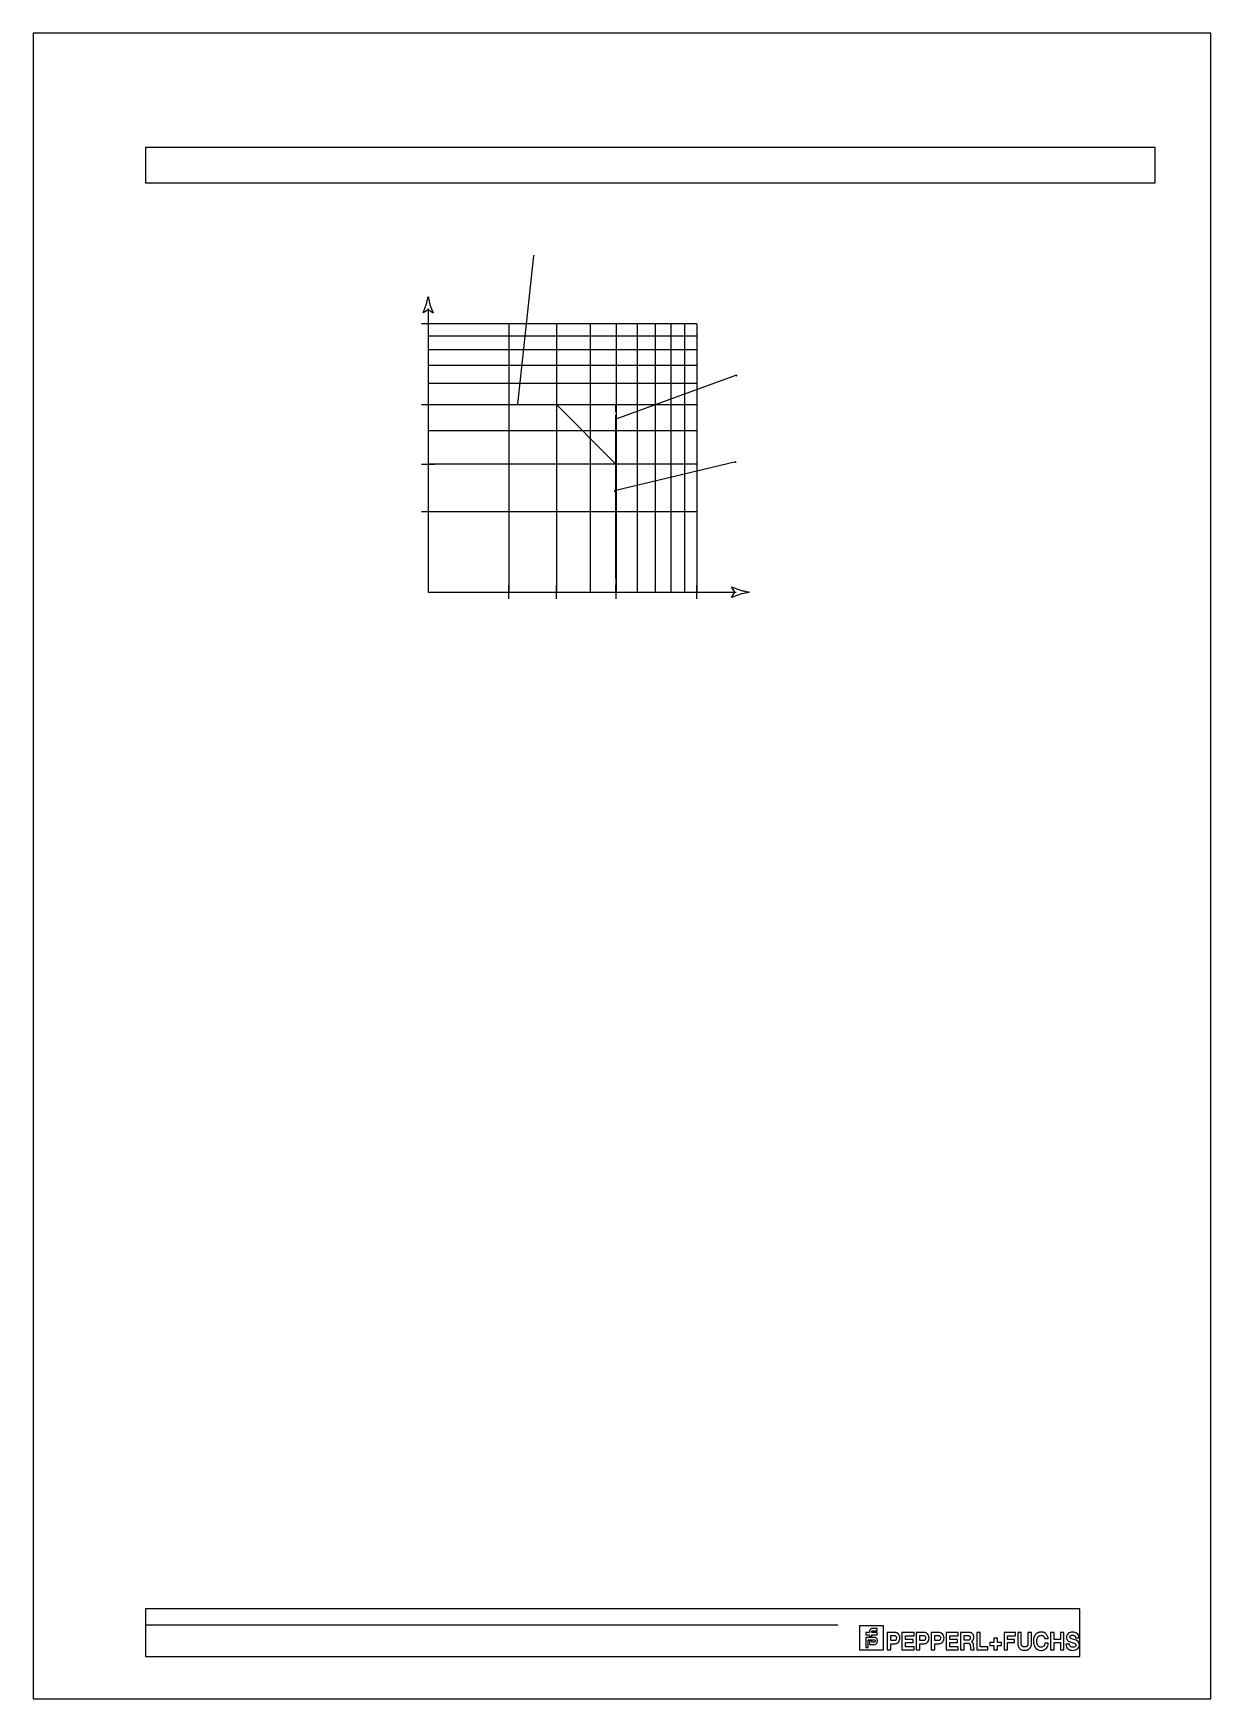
# Model space of a CAD drawing. Header units: metres. Extents: x 0 to 3575, y 0 to 842.
# Drawn here: x 2980 to 3575, y 0 to 842 of the extents above; entities that cross this region are included whole.
import ezdxf

# ---------------------------------------------------------------- set-up
doc = ezdxf.new("R2010")
doc.units = ezdxf.units.M
doc.layers.add('BORDER', color=2, linetype='Continuous')
doc.layers.add('SCHEMATICS', color=7, linetype='Continuous')

msp = doc.modelspace()

# ---------------------------------------------------------------- linework, layer by layer
at = {"layer": 'BORDER', "color": 2}
msp.add_lwpolyline([(2980, 0), (3575, 0), (3575, 842), (2980, 842), (2980, 0)], dxfattribs=at)
at = {"layer": 'SCHEMATICS', "color": 7}
for p, q in [((3232.84, 729.56), (3224.74, 654.44)), ((3233.32, 729.5), (3232.84, 729.56)), ((3177.01, 700.75), (3178.6, 704.74)), ((3177.07, 700.66), (3177.01, 700.75)), ((3179.52, 702.15), (3177.07, 700.66)), ((3179.52, 702.85), (3179.52, 559.43)), ((3181.98, 700.66), (3179.52, 702.15)), ((3180.44, 704.74), (3182.02, 700.75)), ((3182.02, 700.75), (3181.98, 700.66)), ((3176.12, 695.25), (3182.94, 695.25)), ((3179.53, 698.71), (3179.53, 559.44)), ((3179.53, 695.25), (3314.98, 695.25)), ((3179.53, 695.24), (3315.35, 695.24)), ((3220.39, 695.06), (3220.39, 559.44)), ((3244.35, 695.06), (3244.35, 559.44)), ((3261.36, 695.06), (3261.36, 559.44)), ((3274.49, 695.06), (3274.49, 559.44)), ((3285.2, 695.06), (3285.2, 559.44)), ((3294.32, 695.06), (3294.32, 559.44)), ((3302.21, 695.06), (3302.21, 559.44)), ((3309.15, 695.06), (3309.15, 559.44)), ((3315.35, 695.06), (3315.35, 559.44)), ((3315.35, 695.06), (3315.35, 559.44)), ((3179.53, 689.05), (3314.98, 689.05)), ((3179.53, 682.11), (3314.98, 682.11)), ((3179.53, 674.22), (3314.98, 674.22)), ((3335.44, 669.14), (3274.3, 646.88)), ((3335.62, 668.66), (3335.44, 669.14)), ((3179.53, 665.1), (3314.98, 665.1)), ((3176.12, 654.39), (3182.94, 654.39)), ((3178.99, 654.37), (3244.35, 654.37)), ((3179.31, 654.39), (3274.49, 654.39)), ((3179.53, 654.39), (3314.98, 654.39)), ((3224.74, 654.44), (3225.22, 654.38)), ((3244.35, 654.37), (3274.3, 624.1)), ((3274.3, 650.65), (3274.3, 654.39)), ((3274.3, 566.42), (3274.3, 649)), ((3179.53, 641.26), (3314.98, 641.26)), ((3274.3, 646.88), (3274.48, 646.4)), ((3176.12, 624.11), (3182.94, 624.11)), ((3179.53, 624.25), (3314.98, 624.25)), ((3334.96, 625.28), (3273.64, 610.64)), ((3274.3, 624.1), (3274.3, 559.7)), ((3335.08, 624.8), (3334.96, 625.28)), ((3273.64, 610.64), (3273.76, 610.16)), ((3176.12, 600.29), (3182.94, 600.29)), ((3179.53, 600.29), (3314.98, 600.29)), ((3179.52, 559.43), (3335.23, 559.43)), ((3179.53, 559.44), (3309.35, 559.44)), ((3220.39, 556.03), (3220.39, 562.86)), ((3244.35, 556.03), (3244.35, 562.86)), ((3274.3, 559.39), (3274.3, 563.13)), ((3274.49, 556.03), (3274.49, 562.86)), ((3315.35, 556.03), (3315.35, 562.86)), ((3332.83, 562.13), (3332.92, 562.19)), ((3334.47, 559.43), (3332.83, 562.13)), ((3332.83, 556.72), (3334.47, 559.43)), ((3332.92, 556.67), (3332.83, 556.72)), ((3332.92, 562.19), (3337.32, 560.44)), ((3337.32, 558.42), (3332.92, 556.67)), ((3036.67, 37.41), (3386.5, 37.41)), ((3402.56, 33.89), (3402.56, 33.45)), ((3406.4, 34.35), (3406.4, 35.56)), ((3402.56, 33.45), (3400.74, 33.45)), ((3400.74, 33.45), (3400.74, 32.24)), ((3400.74, 32.24), (3402.56, 32.24)), ((3400.74, 31.01), (3400.74, 25.87)), ((3400.74, 25.87), (3401.95, 25.87)), ((3401.95, 25.87), (3401.95, 29.79)), ((3401.95, 29.79), (3404.86, 29.79)), ((3402.56, 32.24), (3402.56, 31.49)), ((3402.56, 31.49), (3403.77, 31.49)), ((3403.77, 29.31), (3402.56, 29.31)), ((3402.56, 29.31), (3402.56, 27.36)), ((3402.56, 27.36), (3404.86, 27.36)), ((3406.4, 33.45), (3403.77, 33.45)), ((3403.77, 32.24), (3406.4, 32.24)), ((3403.77, 28.59), (3403.77, 29.31)), ((3406.4, 32.24), (3406.4, 33.45)), ((3415.51, 33.46), (3411.49, 33.46)), ((3411.49, 33.46), (3411.49, 24.66)), ((3413.29, 29.36), (3413.29, 31.91)), ((3413.29, 31.91), (3415.06, 31.91)), ((3414.99, 29.36), (3413.29, 29.36)), ((3413.29, 24.66), (3413.29, 27.81)), ((3413.29, 27.81), (3415.34, 27.81)), ((3415.3, 29.38), (3414.99, 29.36)), ((3415.34, 27.81), (3415.7, 27.84)), ((3425.07, 33.46), (3419, 33.46)), ((3419, 33.46), (3419, 24.64)), ((3420.79, 29.94), (3420.79, 31.84)), ((3420.79, 31.84), (3425.07, 31.84)), ((3424.72, 29.94), (3420.79, 29.94)), ((3420.79, 26.26), (3420.79, 28.39)), ((3420.79, 28.39), (3424.72, 28.39)), ((3425.07, 26.26), (3420.79, 26.26)), ((3424.72, 28.39), (3424.72, 29.94)), ((3425.07, 31.84), (3425.07, 33.46)), ((3425.07, 24.64), (3425.07, 26.26)), ((3430.24, 33.47), (3426.2, 33.47)), ((3426.2, 33.47), (3426.2, 24.64)), ((3428.01, 29.35), (3428.01, 31.92)), ((3428.01, 31.92), (3429.78, 31.92)), ((3429.72, 29.35), (3428.01, 29.35)), ((3428.01, 24.64), (3428.01, 27.81)), ((3428.01, 27.81), (3430.07, 27.81)), ((3430.03, 29.38), (3429.72, 29.35)), ((3430.07, 27.81), (3430.43, 27.83)), ((3437.81, 33.46), (3433.78, 33.46)), ((3433.78, 33.46), (3433.78, 24.66)), ((3435.59, 29.36), (3435.59, 31.91)), ((3435.59, 31.91), (3437.35, 31.91)), ((3437.29, 29.36), (3435.59, 29.36)), ((3435.59, 24.66), (3435.59, 27.81)), ((3435.59, 27.81), (3437.64, 27.81)), ((3437.6, 29.38), (3437.29, 29.36)), ((3437.64, 27.81), (3438, 27.83)), ((3447.44, 33.46), (3441.37, 33.46)), ((3441.37, 33.46), (3441.37, 24.64)), ((3443.16, 29.94), (3443.16, 31.84)), ((3443.16, 31.84), (3447.44, 31.84)), ((3447.09, 29.94), (3443.16, 29.94)), ((3443.16, 26.26), (3443.16, 28.39)), ((3443.16, 28.39), (3447.09, 28.39)), ((3447.44, 26.26), (3443.16, 26.26)), ((3447.09, 28.39), (3447.09, 29.94)), ((3447.44, 31.84), (3447.44, 33.46)), ((3447.44, 24.64), (3447.44, 26.26)), ((3453.02, 33.45), (3448.62, 33.45)), ((3448.62, 33.45), (3448.62, 24.66)), ((3450.4, 29.53), (3450.4, 31.9)), ((3450.4, 31.9), (3452.53, 31.9)), ((3452.1, 29.53), (3450.4, 29.53)), ((3450.4, 24.66), (3450.4, 28.06)), ((3450.4, 28.06), (3452.53, 28.06)), ((3452.52, 29.56), (3452.1, 29.53)), ((3454.13, 28.87), (3454.48, 29.11)), ((3454.38, 28.7), (3454.13, 28.87)), ((3455.4, 24.97), (3455.29, 25.58)), ((3458.54, 33.46), (3456.75, 33.46)), ((3456.75, 33.46), (3456.75, 24.66)), ((3458.54, 26.27), (3458.54, 33.46)), ((3462.46, 26.27), (3458.54, 26.27)), ((3462.46, 24.66), (3462.46, 26.27)), ((3465.45, 28.39), (3463.41, 28.39)), ((3463.41, 28.39), (3463.41, 26.82)), ((3463.41, 26.82), (3465.45, 26.82)), ((3467.24, 30.53), (3465.45, 30.53)), ((3465.45, 30.53), (3465.45, 28.39)), ((3465.45, 26.82), (3465.45, 24.66)), ((3467.24, 28.39), (3467.24, 30.53)), ((3469.28, 28.39), (3467.24, 28.39)), ((3467.24, 24.66), (3467.24, 26.82)), ((3467.24, 26.82), (3469.28, 26.82)), ((3469.28, 26.82), (3469.28, 28.39)), ((3476.33, 33.47), (3470.61, 33.47)), ((3470.61, 33.47), (3470.61, 24.66)), ((3472.4, 29.95), (3472.4, 31.84)), ((3472.4, 31.84), (3476.33, 31.84)), ((3475.83, 29.95), (3472.4, 29.95)), ((3472.4, 24.66), (3472.4, 28.39)), ((3472.4, 28.39), (3475.83, 28.39)), ((3475.83, 28.39), (3475.83, 29.95)), ((3476.33, 31.84), (3476.33, 33.47)), ((3479.25, 33.47), (3477.47, 33.47)), ((3477.47, 33.47), (3477.47, 27.81)), ((3479.25, 28.39), (3479.25, 33.47)), ((3479.29, 27.65), (3479.25, 28.39)), ((3484.42, 33.47), (3482.62, 33.47)), ((3482.62, 33.47), (3482.62, 28.39)), ((3482.62, 28.39), (3482.62, 27.65)), ((3484.38, 27.29), (3484.42, 27.82)), ((3484.42, 27.82), (3484.42, 33.47)), ((3492.86, 28.06), (3491.12, 28.06)), ((3491.12, 28.06), (3491.12, 27.78)), ((3491.14, 30.47), (3492.86, 30.47)), ((3492.86, 30.47), (3492.82, 30.69)), ((3492.87, 27.9), (3492.86, 28.06)), ((3495.82, 33.47), (3494.04, 33.47)), ((3494.04, 33.47), (3494.04, 24.66)), ((3495.82, 30), (3495.82, 33.47)), ((3499.06, 30), (3495.82, 30)), ((3495.82, 24.66), (3495.82, 28.43)), ((3495.82, 28.43), (3499.06, 28.43)), ((3500.83, 33.47), (3499.06, 33.47)), ((3499.06, 33.47), (3499.06, 30)), ((3499.06, 28.43), (3499.06, 24.66)), ((3500.83, 24.66), (3500.83, 33.47)), ((3503.62, 27.59), (3501.84, 27.59)), ((3501.84, 27.59), (3501.84, 27.33)), ((3503.62, 27.47), (3503.62, 27.59)), ((3506.72, 30.84), (3508.49, 30.84)), ((3508.49, 30.84), (3508.47, 31.05)), ((3411.49, 24.66), (3413.29, 24.66)), ((3419, 24.64), (3425.07, 24.64)), ((3426.2, 24.64), (3428.01, 24.64)), ((3433.78, 24.66), (3435.59, 24.66)), ((3441.37, 24.64), (3447.44, 24.64)), ((3448.62, 24.66), (3450.4, 24.66)), ((3453.73, 24.9), (3453.8, 24.66)), ((3453.8, 24.66), (3455.49, 24.66)), ((3455.49, 24.66), (3455.4, 24.97)), ((3456.75, 24.66), (3462.46, 24.66)), ((3465.45, 24.66), (3467.24, 24.66)), ((3470.61, 24.66), (3472.4, 24.66)), ((3494.04, 24.66), (3495.82, 24.66)), ((3499.06, 24.66), (3500.83, 24.66))]:
    msp.add_line(p, q, dxfattribs=at)
for points in [[(3036.64, 766.34), (3546.88, 766.34), (3546.88, 784.34), (3036.64, 784.34), (3036.64, 766.34)], [(3178.6, 704.74), (3178.71, 705.27), (3178.83, 705.79), (3178.94, 706.31), (3179.06, 706.83), (3179.17, 707.35), (3179.29, 707.88), (3179.4, 708.4), (3179.52, 708.92)], [(3179.52, 708.92), (3179.63, 708.4), (3179.75, 707.88), (3179.86, 707.35), (3179.98, 706.83), (3180.09, 706.31), (3180.21, 705.79), (3180.32, 705.27), (3180.44, 704.74)], [(3337.32, 560.44), (3337.89, 560.31), (3338.47, 560.19), (3339.04, 560.06), (3339.61, 559.94), (3340.19, 559.81), (3340.76, 559.68), (3341.34, 559.56), (3341.91, 559.43)], [(3341.91, 559.43), (3341.34, 559.3), (3340.76, 559.18), (3340.19, 559.05), (3339.61, 558.93), (3339.04, 558.8), (3338.47, 558.67), (3337.89, 558.55), (3337.32, 558.42)], [(3036.64, 21.32), (3508.9, 21.32), (3508.9, 45.38), (3036.64, 45.38), (3036.64, 21.32)], [(3397.6, 24.66), (3409.72, 24.66), (3409.72, 36.77), (3397.6, 36.77), (3397.6, 24.66)], [(3404.23, 35.56), (3403.87, 35.52), (3403.55, 35.42), (3403.26, 35.25), (3403.02, 35.04), (3402.83, 34.79), (3402.68, 34.51), (3402.59, 34.21), (3402.56, 33.89)], [(3403.77, 33.89), (3403.78, 33.99), (3403.81, 34.08), (3403.85, 34.16), (3403.91, 34.22), (3403.97, 34.27), (3404.05, 34.31), (3404.13, 34.34), (3404.22, 34.35)], [(3403.77, 33.45), (3403.77, 33.53), (3403.77, 33.61), (3403.77, 33.68), (3403.77, 33.74), (3403.77, 33.79), (3403.77, 33.84), (3403.77, 33.87), (3403.77, 33.89)], [(3404.22, 34.35), (3404.46, 34.35), (3404.78, 34.35), (3405.14, 34.35), (3405.51, 34.35), (3405.85, 34.35), (3406.13, 34.35), (3406.32, 34.35), (3406.4, 34.35)], [(3406.4, 35.56), (3406.31, 35.56), (3406.07, 35.56), (3405.73, 35.56), (3405.34, 35.56), (3404.95, 35.56), (3404.6, 35.56), (3404.34, 35.56), (3404.23, 35.56)], [(3404.86, 31.01), (3404.63, 31.01), (3404.13, 31.01), (3403.47, 31.01), (3402.73, 31.01), (3401.99, 31.01), (3401.36, 31.01), (3400.91, 31.01), (3400.74, 31.01)], [(3403.77, 31.49), (3403.77, 31.5), (3403.77, 31.55), (3403.77, 31.62), (3403.77, 31.71), (3403.77, 31.82), (3403.77, 31.94), (3403.77, 32.08), (3403.77, 32.24)], [(3404.86, 28.59), (3404.78, 28.59), (3404.64, 28.59), (3404.46, 28.59), (3404.27, 28.59), (3404.08, 28.59), (3403.92, 28.59), (3403.81, 28.59), (3403.77, 28.59)], [(3406.66, 29.2), (3406.63, 29.55), (3406.53, 29.88), (3406.38, 30.19), (3406.17, 30.46), (3405.9, 30.69), (3405.6, 30.86), (3405.25, 30.97), (3404.86, 31.01)], [(3404.86, 29.79), (3404.98, 29.78), (3405.1, 29.74), (3405.2, 29.68), (3405.29, 29.6), (3405.35, 29.5), (3405.41, 29.41), (3405.44, 29.3), (3405.45, 29.2)], [(3405.45, 29.2), (3405.43, 29.04), (3405.38, 28.9), (3405.31, 28.79), (3405.23, 28.71), (3405.13, 28.65), (3405.03, 28.61), (3404.94, 28.59), (3404.86, 28.59)], [(3404.86, 27.36), (3405.25, 27.4), (3405.6, 27.52), (3405.91, 27.7), (3406.17, 27.93), (3406.38, 28.21), (3406.53, 28.52), (3406.63, 28.86), (3406.66, 29.2)], [(3415.06, 31.91), (3415.09, 31.91), (3415.12, 31.91), (3415.15, 31.91), (3415.18, 31.9), (3415.21, 31.9), (3415.24, 31.89), (3415.27, 31.89), (3415.3, 31.89)], [(3415.3, 31.89), (3415.52, 31.84), (3415.71, 31.75), (3415.86, 31.62), (3415.99, 31.45), (3416.08, 31.26), (3416.15, 31.05), (3416.18, 30.83), (3416.19, 30.6)], [(3416.19, 30.6), (3416.18, 30.38), (3416.13, 30.17), (3416.06, 29.97), (3415.96, 29.79), (3415.83, 29.63), (3415.68, 29.51), (3415.5, 29.42), (3415.3, 29.38)], [(3415.95, 33.44), (3415.9, 33.44), (3415.84, 33.45), (3415.79, 33.45), (3415.74, 33.46), (3415.69, 33.46), (3415.63, 33.46), (3415.58, 33.46), (3415.51, 33.46)], [(3415.7, 27.84), (3416.2, 27.93), (3416.64, 28.13), (3417.02, 28.41), (3417.34, 28.77), (3417.59, 29.18), (3417.77, 29.64), (3417.89, 30.12), (3417.94, 30.6)], [(3417.94, 30.6), (3417.91, 31.04), (3417.83, 31.49), (3417.69, 31.92), (3417.47, 32.34), (3417.2, 32.71), (3416.85, 33.03), (3416.43, 33.28), (3415.95, 33.44)], [(3429.78, 31.92), (3429.82, 31.92), (3429.85, 31.92), (3429.88, 31.91), (3429.91, 31.91), (3429.94, 31.9), (3429.97, 31.9), (3430, 31.9), (3430.03, 31.9)], [(3430.03, 31.9), (3430.25, 31.85), (3430.43, 31.75), (3430.59, 31.62), (3430.71, 31.46), (3430.81, 31.27), (3430.87, 31.06), (3430.91, 30.83), (3430.92, 30.6)], [(3430.92, 30.6), (3430.9, 30.38), (3430.86, 30.17), (3430.78, 29.97), (3430.68, 29.79), (3430.56, 29.63), (3430.41, 29.51), (3430.23, 29.42), (3430.03, 29.38)], [(3430.67, 33.44), (3430.62, 33.45), (3430.57, 33.46), (3430.52, 33.46), (3430.47, 33.46), (3430.42, 33.47), (3430.36, 33.47), (3430.3, 33.47), (3430.24, 33.47)], [(3430.43, 27.83), (3430.93, 27.92), (3431.37, 28.12), (3431.75, 28.41), (3432.07, 28.77), (3432.32, 29.18), (3432.5, 29.64), (3432.62, 30.12), (3432.67, 30.6)], [(3432.67, 30.6), (3432.64, 31.04), (3432.56, 31.49), (3432.41, 31.93), (3432.2, 32.34), (3431.92, 32.71), (3431.58, 33.03), (3431.16, 33.28), (3430.67, 33.44)], [(3437.35, 31.91), (3437.39, 31.91), (3437.42, 31.91), (3437.45, 31.91), (3437.48, 31.9), (3437.51, 31.9), (3437.54, 31.89), (3437.57, 31.89), (3437.6, 31.89)], [(3437.6, 31.89), (3437.82, 31.84), (3438, 31.75), (3438.16, 31.62), (3438.28, 31.45), (3438.38, 31.26), (3438.44, 31.05), (3438.48, 30.83), (3438.49, 30.6)], [(3438.49, 30.6), (3438.47, 30.38), (3438.43, 30.17), (3438.35, 29.97), (3438.25, 29.79), (3438.13, 29.63), (3437.98, 29.51), (3437.8, 29.42), (3437.6, 29.38)], [(3438.24, 33.44), (3438.19, 33.44), (3438.14, 33.45), (3438.09, 33.45), (3438.04, 33.46), (3437.98, 33.46), (3437.93, 33.46), (3437.87, 33.46), (3437.81, 33.46)], [(3438, 27.83), (3438.5, 27.93), (3438.94, 28.13), (3439.31, 28.41), (3439.63, 28.77), (3439.88, 29.18), (3440.07, 29.64), (3440.18, 30.12), (3440.23, 30.6)], [(3440.23, 30.6), (3440.21, 31.04), (3440.13, 31.49), (3439.98, 31.92), (3439.77, 32.34), (3439.49, 32.71), (3439.15, 33.03), (3438.73, 33.28), (3438.24, 33.44)], [(3453.51, 30.55), (3453.47, 30.33), (3453.4, 30.13), (3453.31, 29.97), (3453.19, 29.83), (3453.05, 29.72), (3452.89, 29.64), (3452.72, 29.58), (3452.52, 29.56)], [(3452.53, 31.9), (3452.71, 31.88), (3452.88, 31.84), (3453.03, 31.78), (3453.17, 31.69), (3453.28, 31.58), (3453.38, 31.42), (3453.45, 31.23), (3453.51, 30.99)], [(3452.53, 28.06), (3452.62, 28.06), (3452.7, 28.05), (3452.77, 28.03), (3452.84, 28), (3452.91, 27.97), (3452.97, 27.93), (3453.03, 27.88), (3453.08, 27.83)], [(3454.13, 33.22), (3453.98, 33.28), (3453.85, 33.33), (3453.72, 33.38), (3453.59, 33.41), (3453.46, 33.43), (3453.33, 33.44), (3453.18, 33.45), (3453.02, 33.45)], [(3453.08, 27.83), (3453.21, 27.68), (3453.31, 27.53), (3453.39, 27.37), (3453.44, 27.21), (3453.49, 27.04), (3453.52, 26.86), (3453.54, 26.67), (3453.55, 26.46)], [(3453.51, 30.99), (3453.51, 30.94), (3453.51, 30.89), (3453.51, 30.83), (3453.51, 30.78), (3453.51, 30.72), (3453.51, 30.67), (3453.51, 30.61), (3453.51, 30.55)], [(3453.55, 26.46), (3453.57, 26.25), (3453.57, 26.05), (3453.58, 25.86), (3453.59, 25.68), (3453.61, 25.5), (3453.63, 25.31), (3453.67, 25.11), (3453.73, 24.9)], [(3455.22, 31.75), (3455.14, 32), (3455.06, 32.23), (3454.96, 32.44), (3454.84, 32.63), (3454.71, 32.8), (3454.54, 32.95), (3454.35, 33.09), (3454.13, 33.22)], [(3455.15, 27.45), (3455.13, 27.56), (3455.08, 27.71), (3455.02, 27.88), (3454.94, 28.05), (3454.83, 28.24), (3454.7, 28.41), (3454.55, 28.57), (3454.38, 28.7)], [(3454.48, 29.11), (3454.65, 29.25), (3454.78, 29.39), (3454.89, 29.54), (3454.99, 29.7), (3455.06, 29.87), (3455.12, 30.05), (3455.18, 30.24), (3455.23, 30.46)], [(3455.29, 25.58), (3455.25, 25.84), (3455.23, 26.07), (3455.22, 26.29), (3455.21, 26.5), (3455.2, 26.71), (3455.19, 26.93), (3455.17, 27.18), (3455.15, 27.45)], [(3455.23, 30.46), (3455.27, 30.63), (3455.3, 30.8), (3455.31, 30.95), (3455.32, 31.1), (3455.31, 31.26), (3455.29, 31.41), (3455.26, 31.58), (3455.22, 31.75)], [(3477.47, 27.81), (3477.47, 27.74), (3477.48, 27.67), (3477.48, 27.6), (3477.49, 27.54), (3477.49, 27.48), (3477.5, 27.42), (3477.51, 27.35), (3477.52, 27.28)], [(3477.52, 27.28), (3477.64, 26.78), (3477.8, 26.32), (3478.01, 25.91), (3478.28, 25.54), (3478.59, 25.22), (3478.97, 24.95), (3479.39, 24.73), (3479.87, 24.57)], [(3479.95, 26.41), (3479.79, 26.53), (3479.66, 26.66), (3479.55, 26.79), (3479.46, 26.94), (3479.39, 27.1), (3479.34, 27.27), (3479.31, 27.45), (3479.29, 27.65)], [(3480.93, 26.15), (3480.79, 26.16), (3480.66, 26.17), (3480.53, 26.18), (3480.41, 26.2), (3480.3, 26.23), (3480.18, 26.28), (3480.07, 26.34), (3479.95, 26.41)], [(3482.05, 26.41), (3481.92, 26.32), (3481.79, 26.26), (3481.66, 26.21), (3481.52, 26.18), (3481.39, 26.16), (3481.25, 26.15), (3481.1, 26.15), (3480.93, 26.15)], [(3481.99, 24.59), (3482.48, 24.75), (3482.92, 24.97), (3483.32, 25.23), (3483.66, 25.55), (3483.94, 25.91), (3484.16, 26.33), (3484.31, 26.79), (3484.38, 27.29)], [(3482.62, 27.65), (3482.62, 27.46), (3482.59, 27.28), (3482.55, 27.11), (3482.5, 26.95), (3482.42, 26.8), (3482.32, 26.66), (3482.19, 26.53), (3482.05, 26.41)], [(3487.27, 33.07), (3486.78, 32.72), (3486.38, 32.32), (3486.07, 31.88), (3485.82, 31.4), (3485.65, 30.89), (3485.53, 30.35), (3485.45, 29.77), (3485.42, 29.17)], [(3485.42, 29.17), (3485.46, 28.31), (3485.61, 27.46), (3485.89, 26.66), (3486.29, 25.94), (3486.81, 25.32), (3487.45, 24.84), (3488.23, 24.52), (3489.12, 24.4)], [(3487.24, 28), (3487.2, 28.15), (3487.17, 28.29), (3487.16, 28.44), (3487.15, 28.58), (3487.14, 28.73), (3487.14, 28.88), (3487.14, 29.05), (3487.15, 29.22)], [(3487.15, 29.22), (3487.16, 29.41), (3487.18, 29.59), (3487.2, 29.77), (3487.23, 29.95), (3487.26, 30.11), (3487.3, 30.26), (3487.34, 30.39), (3487.37, 30.51)], [(3489.35, 26.05), (3488.88, 26.12), (3488.48, 26.25), (3488.16, 26.43), (3487.89, 26.66), (3487.67, 26.94), (3487.49, 27.26), (3487.35, 27.61), (3487.24, 28)], [(3489.37, 33.67), (3489.07, 33.66), (3488.79, 33.64), (3488.53, 33.59), (3488.28, 33.53), (3488.03, 33.45), (3487.79, 33.35), (3487.54, 33.22), (3487.27, 33.07)], [(3487.37, 30.51), (3487.51, 30.84), (3487.69, 31.14), (3487.9, 31.41), (3488.14, 31.63), (3488.42, 31.81), (3488.73, 31.95), (3489.06, 32.02), (3489.42, 32.04)], [(3489.12, 24.4), (3489.79, 24.44), (3490.42, 24.58), (3491.01, 24.81), (3491.54, 25.13), (3492, 25.53), (3492.37, 26.02), (3492.66, 26.58), (3492.83, 27.22)], [(3491.12, 27.78), (3491.09, 27.43), (3490.98, 27.1), (3490.81, 26.8), (3490.59, 26.54), (3490.32, 26.33), (3490.02, 26.17), (3489.69, 26.08), (3489.35, 26.05)], [(3491.74, 32.82), (3491.5, 33.05), (3491.24, 33.24), (3490.97, 33.39), (3490.68, 33.51), (3490.38, 33.59), (3490.07, 33.64), (3489.73, 33.67), (3489.37, 33.67)], [(3489.42, 32.04), (3489.66, 32.02), (3489.88, 31.97), (3490.08, 31.9), (3490.27, 31.81), (3490.45, 31.69), (3490.61, 31.55), (3490.75, 31.38), (3490.89, 31.19)], [(3490.89, 31.19), (3490.95, 31.1), (3490.99, 31.01), (3491.03, 30.93), (3491.06, 30.84), (3491.08, 30.76), (3491.1, 30.67), (3491.12, 30.57), (3491.14, 30.47)], [(3492.82, 30.69), (3492.79, 30.87), (3492.74, 31.08), (3492.68, 31.32), (3492.58, 31.57), (3492.45, 31.86), (3492.27, 32.16), (3492.04, 32.48), (3491.74, 32.82)], [(3492.83, 27.22), (3492.85, 27.31), (3492.86, 27.4), (3492.87, 27.48), (3492.88, 27.56), (3492.88, 27.64), (3492.88, 27.72), (3492.88, 27.8), (3492.87, 27.9)], [(3501.84, 27.33), (3501.92, 26.66), (3502.14, 26.07), (3502.48, 25.57), (3502.92, 25.16), (3503.45, 24.83), (3504.04, 24.6), (3504.68, 24.47), (3505.34, 24.43)], [(3505.11, 33.67), (3504.52, 33.62), (3503.95, 33.48), (3503.44, 33.25), (3502.99, 32.93), (3502.61, 32.53), (3502.32, 32.04), (3502.15, 31.48), (3502.1, 30.85)], [(3502.1, 30.85), (3502.14, 30.49), (3502.23, 30.16), (3502.38, 29.86), (3502.57, 29.6), (3502.79, 29.36), (3503.05, 29.16), (3503.34, 28.98), (3503.65, 28.84)], [(3503.69, 27.03), (3503.67, 27.09), (3503.66, 27.14), (3503.65, 27.2), (3503.64, 27.25), (3503.63, 27.3), (3503.62, 27.35), (3503.62, 27.4), (3503.62, 27.47)], [(3503.65, 28.84), (3504.4, 28.57), (3505.05, 28.38), (3505.59, 28.24), (3506.04, 28.11), (3506.4, 27.96), (3506.65, 27.76), (3506.82, 27.47), (3506.89, 27.06)], [(3505.34, 26.04), (3505.07, 26.07), (3504.8, 26.12), (3504.55, 26.19), (3504.32, 26.29), (3504.12, 26.42), (3503.94, 26.59), (3503.8, 26.79), (3503.69, 27.03)], [(3503.84, 31.33), (3504.01, 31.73), (3504.33, 32), (3504.76, 32.15), (3505.25, 32.16), (3505.74, 32.06), (3506.17, 31.85), (3506.51, 31.53), (3506.7, 31.1)], [(3508.65, 27.27), (3508.39, 28.4), (3507.79, 29.15), (3506.98, 29.62), (3506.07, 29.92), (3505.18, 30.14), (3504.43, 30.38), (3503.95, 30.74), (3503.84, 31.33)], [(3508.47, 31.05), (3508.38, 31.61), (3508.16, 32.12), (3507.84, 32.57), (3507.43, 32.96), (3506.93, 33.26), (3506.37, 33.49), (3505.76, 33.63), (3505.11, 33.67)], [(3505.34, 24.43), (3505.97, 24.49), (3506.58, 24.63), (3507.15, 24.86), (3507.66, 25.16), (3508.08, 25.56), (3508.4, 26.04), (3508.6, 26.61), (3508.65, 27.27)], [(3506.89, 27.06), (3506.86, 26.76), (3506.74, 26.53), (3506.57, 26.35), (3506.34, 26.21), (3506.09, 26.11), (3505.82, 26.06), (3505.57, 26.03), (3505.34, 26.04)], [(3506.7, 31.1), (3506.71, 31.02), (3506.71, 30.96), (3506.72, 30.92), (3506.72, 30.88), (3506.72, 30.86), (3506.72, 30.85), (3506.72, 30.84), (3506.72, 30.84)], [(3479.87, 24.57), (3480.02, 24.54), (3480.16, 24.51), (3480.29, 24.5), (3480.41, 24.49), (3480.54, 24.48), (3480.67, 24.48), (3480.81, 24.48), (3480.96, 24.48)], [(3480.96, 24.48), (3481.1, 24.48), (3481.24, 24.49), (3481.36, 24.49), (3481.48, 24.5), (3481.6, 24.52), (3481.72, 24.53), (3481.85, 24.56), (3481.99, 24.59)]]:
    msp.add_lwpolyline(points, dxfattribs=at)

doc.saveas('drawing.dxf')
